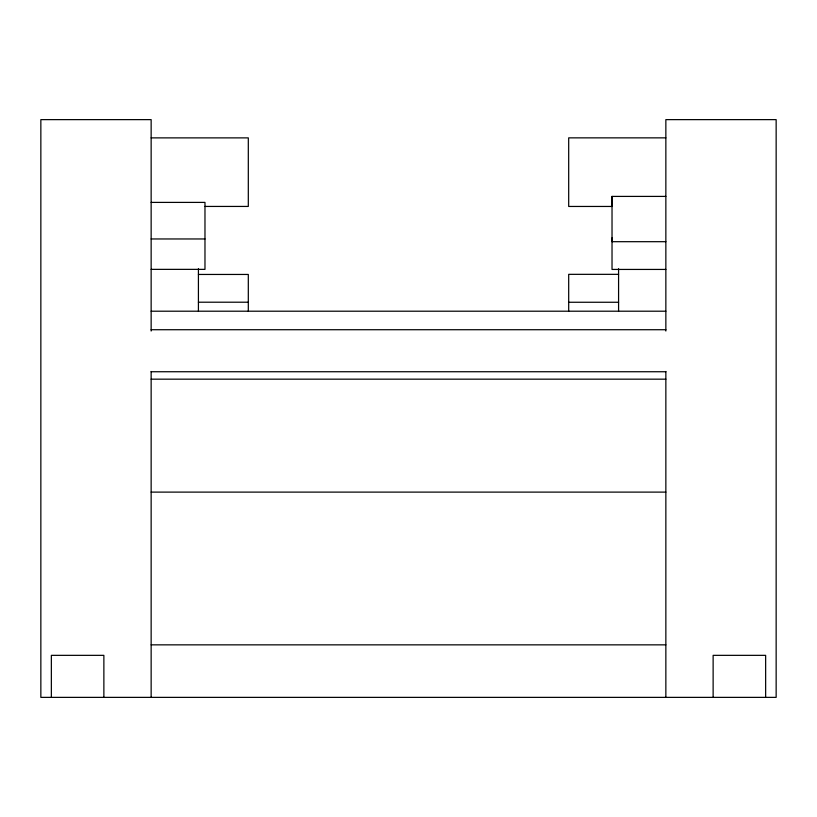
<?xml version="1.0" encoding="UTF-8"?>
<svg xmlns="http://www.w3.org/2000/svg" width="817" height="817" viewBox="0 0 817 817"><rect width="100%" height="100%" fill="white"/><g stroke="black" fill="none" stroke-linecap="round" stroke-linejoin="round"><path stroke-width="1.23" d="M665.855 196.407L612.025 196.407L612.025 241.689L665.855 241.689M151.145 137.879L248.307 137.879L248.307 206.435L204.975 206.435M665.855 137.859L568.693 137.859L568.693 206.456L612.025 206.456L612.025 196.407M151.145 202.402L204.975 202.402L204.975 269.365L151.145 269.365M151.145 238.962L204.975 238.962M665.855 269.436L612.025 269.436L612.025 237.859M618.581 274.338L568.693 274.338L568.693 311.206M198.419 274.451L248.307 274.451L248.307 311.206M198.419 302.208L248.307 302.208M568.693 302.259L618.581 302.259M151.145 311.206L665.855 311.206M151.145 329.721L665.855 329.721M151.145 371.735L665.855 371.735M151.145 379.17L665.855 379.17M151.145 492.11L665.855 492.11M151.145 644.848L665.855 644.848M765.641 697.371L765.641 655.346L713.129 655.346L713.129 697.371M665.855 331.028L665.855 119.629L776.15 119.629L776.15 697.371L40.85 697.371L40.85 119.629L151.145 119.629L151.145 331.028M665.855 371.48L665.855 697.371M618.581 268.711L618.581 311.206M198.419 268.711L198.419 311.206M151.145 371.48L151.145 697.371M103.871 697.371L103.871 655.346L51.359 655.346L51.359 697.371"/></g></svg>
